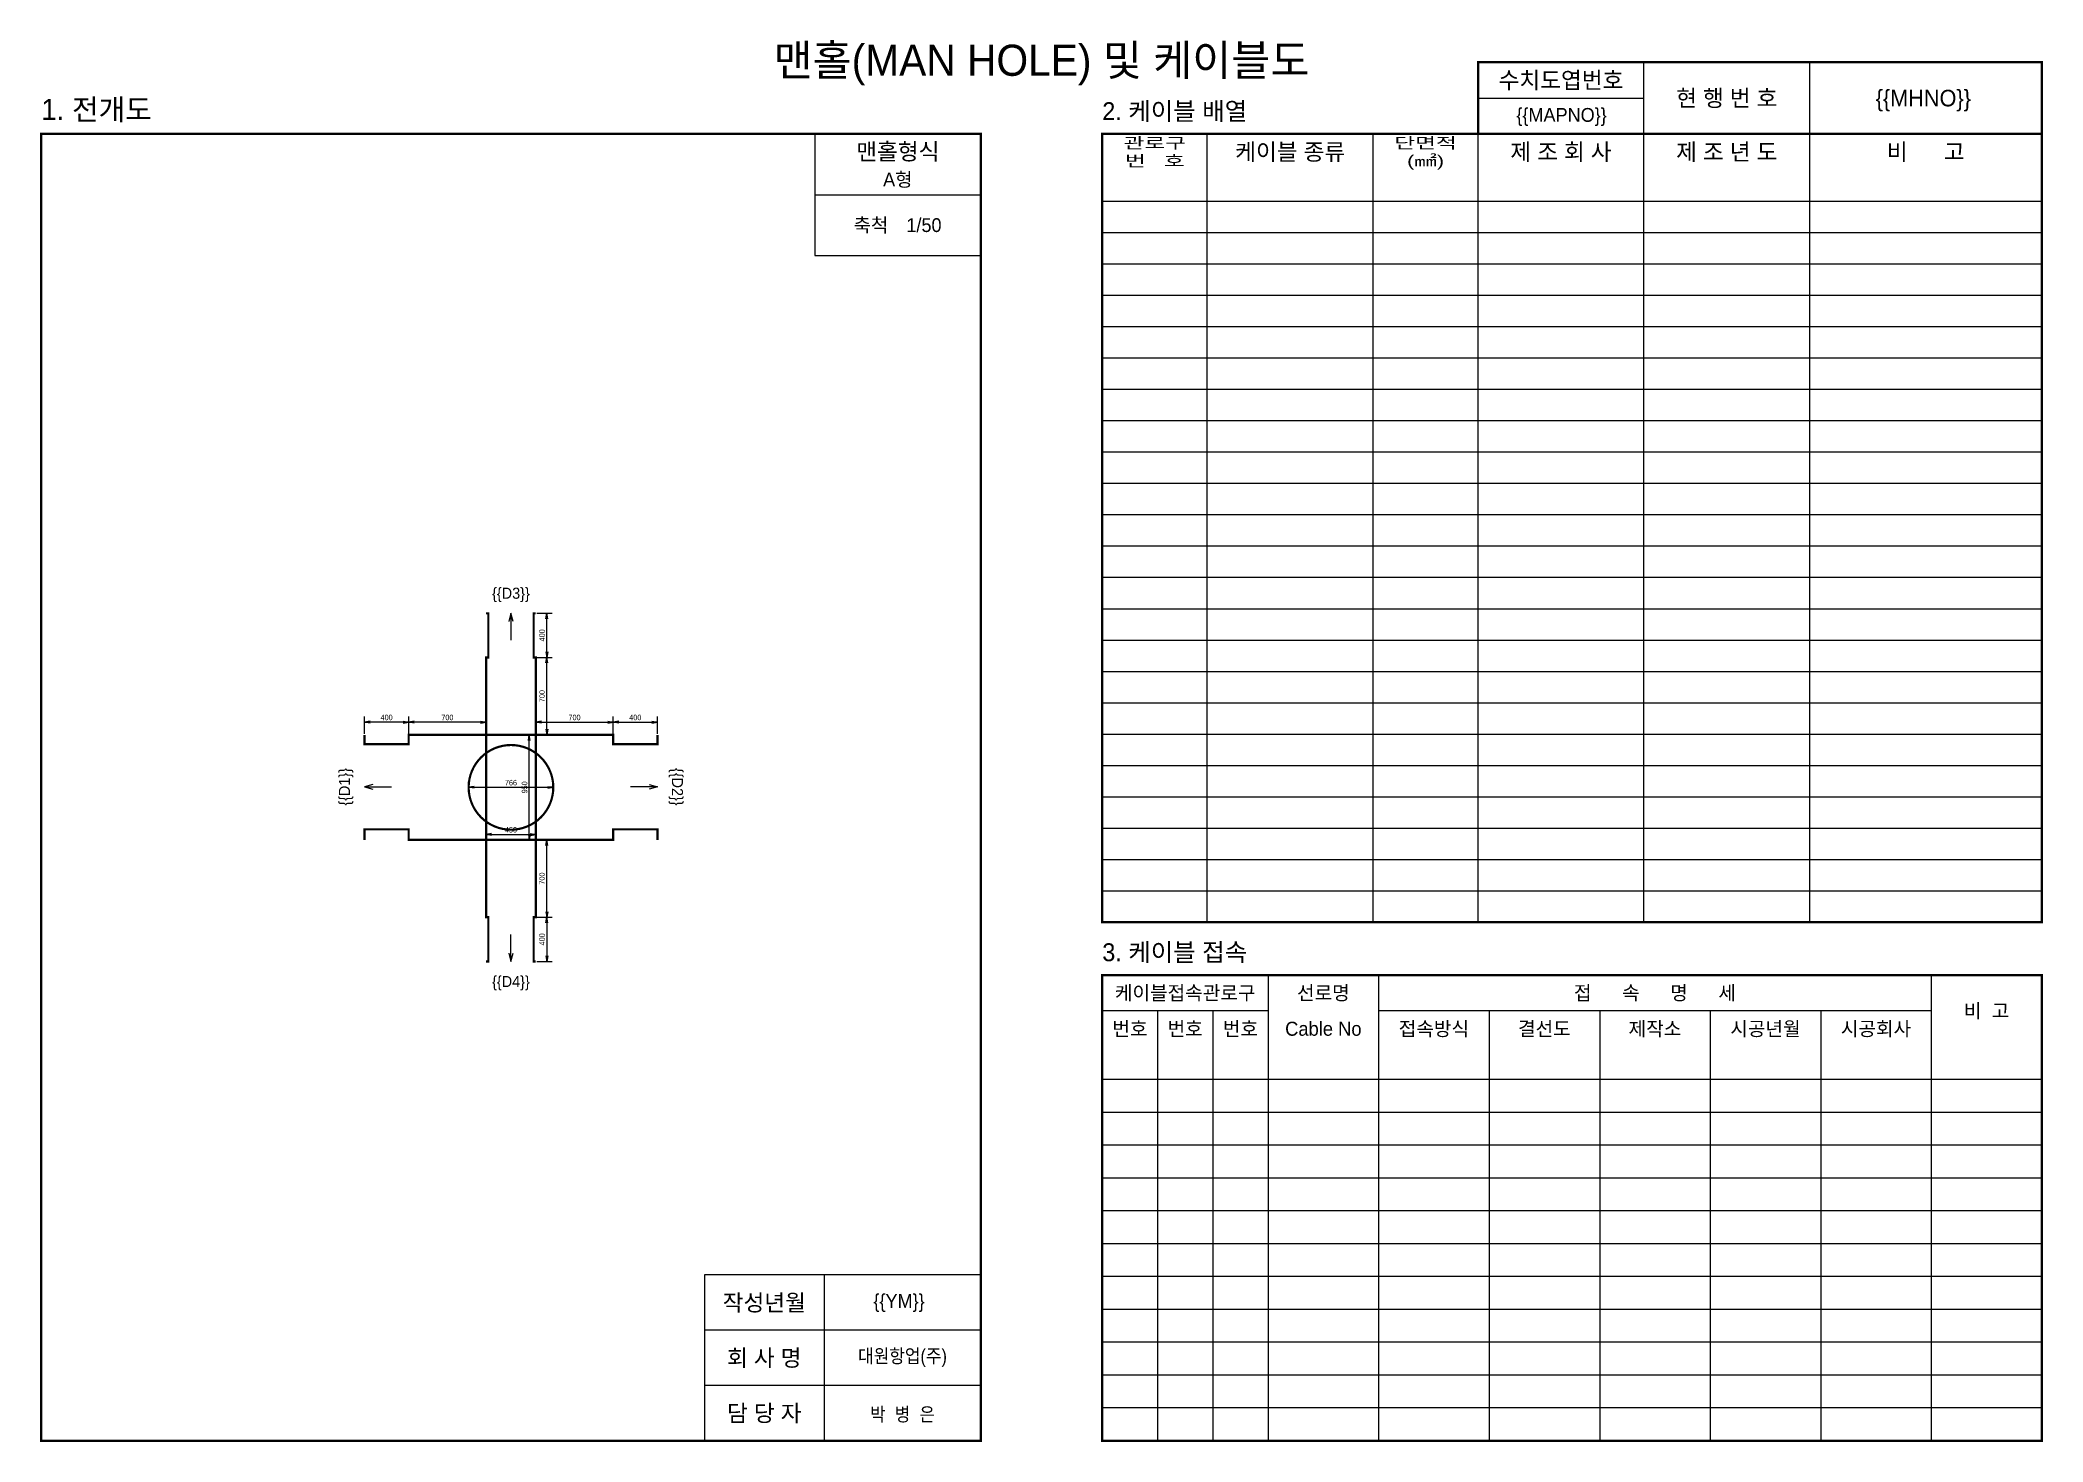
# Model space of a CAD drawing. Extents: x 135919 to 154040, y -156401 to -143717.
import ezdxf
from ezdxf.enums import TextEntityAlignment as Align

# ---------------------------------------------------------------- set-up
doc = ezdxf.new("R2010")
doc.units = 0
doc.header["$LTSCALE"] = 300
doc.linetypes.add('DASHED2', pattern=[0.375, 0.25, -0.125])
for name, color, linetype in [('arrow', 5, 'Continuous'), ('Attr', 7, 'Continuous'), ('con', 7, 'Continuous'), ('Dim', 5, 'Continuous'), ('FORM', 5, 'Continuous'), ('Form_Text', 7, 'Continuous'), ('mh', 7, 'Continuous')]:
    doc.layers.add(name, color=color, linetype=linetype)
doc.styles.add('Attr', font='')
doc.styles.add('DIM', font='')
doc.styles.add('Form_Text', font='')
doc.styles.get('Attr').set_extended_font_data('굴림')
doc.styles.get('DIM').set_extended_font_data('굴림')
doc.styles.get('Form_Text').set_extended_font_data('돋움')
doc.dimstyles.new('hjmh', dxfattribs={"dimscale": 0, "dimtxt": 50, "dimasz": 50, "dimexe": 50, "dimexo": 10, "dimgap": 17, "dimtad": 1, "dimdec": 0, "dimtxsty": 'DIM', "dimblk": 'OPEN', "dimcen": 2.5, "dimclrd": 5, "dimclre": 5, "dimclrt": 5, "dimazin": 3, "dimtfac": 10, "dimtdec": 0, "dimtmove": 2, "dimatfit": 3, "dimldrblk": 'OPEN'})

# ---------------------------------------------------------------- blocks, each defined once
blk = doc.blocks.new('_Open')
at = {"color": 0, "linetype": 'ByBlock', "lineweight": -2}
for p, q in [((-1, 0.17), (0, 0)), ((-1, -0.17), (0, 0)), ((0, 0), (-1, 0))]:
    blk.add_line(p, q, dxfattribs=at)
blk = doc.blocks.new('*D2')
at = {"layer": 'Defpoints', "color": 0, "transparency": 16777216}
for p in [(140405, -150904), (139955, -150953), (140405, -150953)]:
    blk.add_point(p, dxfattribs=at)
at = {"layer": 'Dim', "color": 5, "lineweight": -2, "transparency": 16777216}
for p, q in [((139955, -150943), (139955, -150854)), ((140005, -150904), (140355, -150904)), ((140405, -150943), (140405, -150854))]:
    blk.add_line(p, q, dxfattribs=at)
at = {"layer": 'Dim', "color": 5, "lineweight": -2, "transparency": 16777216, "xscale": 50, "yscale": 50, "zscale": 50, "rotation": 180}
blk.add_blockref('_Open', (139955, -150904), dxfattribs=at)
at = {"layer": 'Dim', "color": 5, "lineweight": -2, "transparency": 16777216, "xscale": 50, "yscale": 50, "zscale": 50}
blk.add_blockref('_Open', (140405, -150904), dxfattribs=at)
at = {"layer": 'Dim', "color": 5, "transparency": 16777216, "insert": (140180, -150862), "char_height": 50, "attachment_point": 5, "style": 'DIM'}
blk.add_mtext('\\A1;450', dxfattribs=at)
blk = doc.blocks.new('*D3')
at = {"layer": 'Defpoints', "color": 0, "transparency": 16777216}
for p in [(140346, -150003), (140415, -150003), (140405, -150953)]:
    blk.add_point(p, dxfattribs=at)
at = {"layer": 'Dim', "color": 5, "lineweight": -2, "transparency": 16777216}
for p, q in [((140405, -150003), (140296, -150003)), ((140346, -150903), (140346, -150053)), ((140395, -150953), (140296, -150953))]:
    blk.add_line(p, q, dxfattribs=at)
at = {"layer": 'Dim', "color": 5, "lineweight": -2, "transparency": 16777216, "xscale": 50, "yscale": 50, "zscale": 50}
for p, rotation in [((140346, -150003), 90), ((140346, -150953), 270)]:
    blk.add_blockref('_Open', p, dxfattribs=dict(at, rotation=rotation))
at = {"layer": 'Dim', "color": 5, "transparency": 16777216, "insert": (140303, -150478), "char_height": 50, "attachment_point": 5, "rotation": 90, "style": 'DIM'}
blk.add_mtext('\\A1;950', dxfattribs=at)
blk = doc.blocks.new('arrow')
at = {"layer": 'Dim', "color": 0}
blk.add_line((-150, 0), (-487, 0), dxfattribs=at)
at = {"layer": 'Dim', "color": 0, "linetype": 'ByBlock'}
for p, q in [((-150, 40), (0, 0)), ((0, 0), (-150, -40)), ((0, 0), (-150, 0))]:
    blk.add_line(p, q, dxfattribs=at)
blk = doc.blocks.new('*D4')
at = {"layer": 'Defpoints', "color": 0, "transparency": 16777216}
for p in [(140405, -150003), (141105, -149888), (141105, -150003)]:
    blk.add_point(p, dxfattribs=at)
at = {"layer": 'Dim', "color": 5, "lineweight": -2, "transparency": 16777216}
for p, q in [((140405, -149993), (140405, -149838)), ((141105, -149993), (141105, -149838)), ((140455, -149888), (141055, -149888))]:
    blk.add_line(p, q, dxfattribs=at)
at = {"layer": 'Dim', "color": 5, "lineweight": -2, "transparency": 16777216, "xscale": 50, "yscale": 50, "zscale": 50, "rotation": 180}
blk.add_blockref('_Open', (140405, -149888), dxfattribs=at)
at = {"layer": 'Dim', "color": 5, "lineweight": -2, "transparency": 16777216, "xscale": 50, "yscale": 50, "zscale": 50}
blk.add_blockref('_Open', (141105, -149888), dxfattribs=at)
at = {"layer": 'Dim', "color": 5, "transparency": 16777216, "insert": (140755, -149846), "char_height": 50, "attachment_point": 5, "style": 'DIM'}
blk.add_mtext('\\A1;700', dxfattribs=at)
blk = doc.blocks.new('*D5')
at = {"layer": 'Defpoints', "color": 0, "transparency": 16777216}
for p in [(141105, -150003), (141505, -149888), (141505, -150003)]:
    blk.add_point(p, dxfattribs=at)
at = {"layer": 'Dim', "color": 5, "lineweight": -2, "transparency": 16777216}
for p, q in [((141105, -149993), (141105, -149838)), ((141505, -149993), (141505, -149838)), ((141155, -149888), (141455, -149888))]:
    blk.add_line(p, q, dxfattribs=at)
at = {"layer": 'Dim', "color": 5, "lineweight": -2, "transparency": 16777216, "xscale": 50, "yscale": 50, "zscale": 50, "rotation": 180}
blk.add_blockref('_Open', (141105, -149888), dxfattribs=at)
at = {"layer": 'Dim', "color": 5, "lineweight": -2, "transparency": 16777216, "xscale": 50, "yscale": 50, "zscale": 50}
blk.add_blockref('_Open', (141505, -149888), dxfattribs=at)
at = {"layer": 'Dim', "color": 5, "transparency": 16777216, "insert": (141305, -149846), "char_height": 50, "attachment_point": 5, "style": 'DIM'}
blk.add_mtext('\\A1;400', dxfattribs=at)
blk = doc.blocks.new('*D6')
at = {"layer": 'Defpoints', "color": 0, "transparency": 16777216}
for p in [(140405, -149303), (140504, -149303), (140405, -150003)]:
    blk.add_point(p, dxfattribs=at)
at = {"layer": 'Dim', "color": 5, "lineweight": -2, "transparency": 16777216}
for p, q in [((140415, -149303), (140554, -149303)), ((140504, -149953), (140504, -149353)), ((140415, -150003), (140554, -150003))]:
    blk.add_line(p, q, dxfattribs=at)
at = {"layer": 'Dim', "color": 5, "lineweight": -2, "transparency": 16777216, "xscale": 50, "yscale": 50, "zscale": 50}
for p, rotation in [((140504, -149303), 90), ((140504, -150003), 270)]:
    blk.add_blockref('_Open', p, dxfattribs=dict(at, rotation=rotation))
at = {"layer": 'Dim', "color": 5, "transparency": 16777216, "insert": (140461, -149653), "char_height": 50, "attachment_point": 5, "rotation": 90, "style": 'DIM'}
blk.add_mtext('\\A1;700', dxfattribs=at)
blk = doc.blocks.new('*D7')
at = {"layer": 'Defpoints', "color": 0, "transparency": 16777216}
for p in [(140405, -148903), (140504, -148903), (140405, -149303)]:
    blk.add_point(p, dxfattribs=at)
at = {"layer": 'Dim', "color": 5, "lineweight": -2, "transparency": 16777216}
for p, q in [((140415, -148903), (140554, -148903)), ((140504, -149253), (140504, -148953)), ((140415, -149303), (140554, -149303))]:
    blk.add_line(p, q, dxfattribs=at)
at = {"layer": 'Dim', "color": 5, "lineweight": -2, "transparency": 16777216, "xscale": 50, "yscale": 50, "zscale": 50}
for p, rotation in [((140504, -148903), 90), ((140504, -149303), 270)]:
    blk.add_blockref('_Open', p, dxfattribs=dict(at, rotation=rotation))
at = {"layer": 'Dim', "color": 5, "transparency": 16777216, "insert": (140461, -149103), "char_height": 50, "attachment_point": 5, "rotation": 90, "style": 'DIM'}
blk.add_mtext('\\A1;400', dxfattribs=at)
blk = doc.blocks.new('*D8')
at = {"layer": 'Defpoints', "color": 0, "transparency": 16777216}
for p in [(139797, -150478), (140563, -150478), (140563, -150478)]:
    blk.add_point(p, dxfattribs=at)
at = {"layer": 'mh', "color": 5, "lineweight": -2, "transparency": 16777216}
for p, q in [((139797, -150468), (139797, -150428)), ((139847, -150478), (140513, -150478)), ((140563, -150468), (140563, -150428))]:
    blk.add_line(p, q, dxfattribs=at)
at = {"layer": 'mh', "color": 5, "lineweight": -2, "transparency": 16777216, "xscale": 50, "yscale": 50, "zscale": 50, "rotation": 180}
blk.add_blockref('_Open', (139797, -150478), dxfattribs=at)
at = {"layer": 'mh', "color": 5, "lineweight": -2, "transparency": 16777216, "xscale": 50, "yscale": 50, "zscale": 50}
blk.add_blockref('_Open', (140563, -150478), dxfattribs=at)
at = {"layer": 'mh', "color": 5, "transparency": 16777216, "insert": (140180, -150436), "char_height": 50, "attachment_point": 5, "style": 'DIM'}
blk.add_mtext('\\A1;766', dxfattribs=at)
blk = doc.blocks.new('*D9')
at = {"layer": 'Defpoints', "color": 0, "transparency": 16777216}
for p in [(138855, -149888), (138855, -150003), (139255, -150003)]:
    blk.add_point(p, dxfattribs=at)
at = {"layer": 'Dim', "color": 5, "lineweight": -2, "transparency": 16777216}
for p, q in [((138855, -149993), (138855, -149838)), ((139255, -149993), (139255, -149838)), ((139205, -149888), (138905, -149888))]:
    blk.add_line(p, q, dxfattribs=at)
at = {"layer": 'Dim', "color": 5, "lineweight": -2, "transparency": 16777216, "xscale": 50, "yscale": 50, "zscale": 50, "rotation": 180}
blk.add_blockref('_Open', (138855, -149888), dxfattribs=at)
at = {"layer": 'Dim', "color": 5, "lineweight": -2, "transparency": 16777216, "xscale": 50, "yscale": 50, "zscale": 50}
blk.add_blockref('_Open', (139255, -149888), dxfattribs=at)
at = {"layer": 'Dim', "color": 5, "transparency": 16777216, "insert": (139055, -149846), "char_height": 50, "attachment_point": 5, "style": 'DIM'}
blk.add_mtext('\\A1;400', dxfattribs=at)
blk = doc.blocks.new('*D10')
at = {"layer": 'Defpoints', "color": 0, "transparency": 16777216}
for p in [(139255, -149888), (139255, -150003), (139955, -150003)]:
    blk.add_point(p, dxfattribs=at)
at = {"layer": 'Dim', "color": 5, "lineweight": -2, "transparency": 16777216}
for p, q in [((139255, -149993), (139255, -149838)), ((139955, -149993), (139955, -149838)), ((139905, -149888), (139305, -149888))]:
    blk.add_line(p, q, dxfattribs=at)
at = {"layer": 'Dim', "color": 5, "lineweight": -2, "transparency": 16777216, "xscale": 50, "yscale": 50, "zscale": 50, "rotation": 180}
blk.add_blockref('_Open', (139255, -149888), dxfattribs=at)
at = {"layer": 'Dim', "color": 5, "lineweight": -2, "transparency": 16777216, "xscale": 50, "yscale": 50, "zscale": 50}
blk.add_blockref('_Open', (139955, -149888), dxfattribs=at)
at = {"layer": 'Dim', "color": 5, "transparency": 16777216, "insert": (139605, -149846), "char_height": 50, "attachment_point": 5, "style": 'DIM'}
blk.add_mtext('\\A1;700', dxfattribs=at)
blk = doc.blocks.new('*D11')
at = {"layer": 'Defpoints', "color": 0, "transparency": 16777216}
for p in [(140405, -151653), (140405, -152053), (140504, -152053)]:
    blk.add_point(p, dxfattribs=at)
at = {"layer": 'Dim', "color": 5, "lineweight": -2, "transparency": 16777216}
for p, q in [((140415, -151653), (140554, -151653)), ((140504, -151703), (140504, -152003)), ((140415, -152053), (140554, -152053))]:
    blk.add_line(p, q, dxfattribs=at)
at = {"layer": 'Dim', "color": 5, "lineweight": -2, "transparency": 16777216, "xscale": 50, "yscale": 50, "zscale": 50}
for p, rotation in [((140504, -151653), 90), ((140504, -152053), 270)]:
    blk.add_blockref('_Open', p, dxfattribs=dict(at, rotation=rotation))
at = {"layer": 'Dim', "color": 5, "transparency": 16777216, "insert": (140461, -151853), "char_height": 50, "attachment_point": 5, "rotation": 90, "style": 'DIM'}
blk.add_mtext('\\A1;400', dxfattribs=at)
blk = doc.blocks.new('*D12')
at = {"layer": 'Defpoints', "color": 0, "transparency": 16777216}
for p in [(140405, -150953), (140504, -150953), (140405, -151653)]:
    blk.add_point(p, dxfattribs=at)
at = {"layer": 'Dim', "color": 5, "lineweight": -2, "transparency": 16777216}
for p, q in [((140415, -150953), (140554, -150953)), ((140504, -151603), (140504, -151003)), ((140415, -151653), (140554, -151653))]:
    blk.add_line(p, q, dxfattribs=at)
at = {"layer": 'Dim', "color": 5, "lineweight": -2, "transparency": 16777216, "xscale": 50, "yscale": 50, "zscale": 50}
for p, rotation in [((140504, -150953), 90), ((140504, -151653), 270)]:
    blk.add_blockref('_Open', p, dxfattribs=dict(at, rotation=rotation))
at = {"layer": 'Dim', "color": 5, "transparency": 16777216, "insert": (140461, -151303), "char_height": 50, "attachment_point": 5, "rotation": 90, "style": 'DIM'}
blk.add_mtext('\\A1;700', dxfattribs=at)

msp = doc.modelspace()

# ---------------------------------------------------------------- linework, layer by layer
at = {"layer": 'con', "lineweight": 0, "const_width": 20}
for points in [[(139954.9, -150003.2), (139954.9, -149303.2), (139974.9, -149303.2), (139974.9, -148903.2), (139954.9, -148903.2)], [(140404.9, -150003.2), (140404.9, -149303.2), (140384.9, -149303.2), (140384.9, -148903.2), (140404.9, -148903.2)], [(139954.9, -150003.2), (139254.9, -150003.2), (139254.9, -150088.3), (138854.9, -150088.3), (138854.9, -150003.2)], [(141504.9, -150003.2), (141504.9, -150088.3), (141104.9, -150088.3), (141104.9, -150003.2), (140404.9, -150003.2)], [(139954.9, -150953.2), (139254.9, -150953.2), (139254.9, -150858.3), (138854.9, -150858.3), (138854.9, -150953.2)], [(139954.9, -150953.2), (139954.9, -151653.2), (139974.9, -151653.2), (139974.9, -152053.2), (139954.9, -152053.2)], [(140404.9, -150953.2), (140404.9, -151653.2), (140384.9, -151653.2), (140384.9, -152053.2), (140404.9, -152053.2)], [(140404.9, -150953.2), (141104.9, -150953.2), (141104.9, -150858.3), (141504.9, -150858.3), (141504.9, -150953.2)]]:
    msp.add_lwpolyline(points, dxfattribs=at)
msp.add_lwpolyline([(139954.9, -150003.2), (139954.9, -150953.2), (140404.9, -150953.2), (140404.9, -150003.2)], close=True, dxfattribs=at)
at = {"layer": 'FORM', "linetype": 'Continuous'}
for points, const_width in [([(148929.9, -144566.2), (148929.9, -143917.9), (150429.9, -143917.9), (154029.9, -143917.9), (154029.9, -144566.2)], 20.8), ([(135929.9, -144566.2), (144429.9, -144566.2), (144429.9, -156390.2), (135929.9, -156390.2), (135929.9, -144566.2)], 20.8), ([(154029.9, -151697.7), (145529.9, -151697.7), (145529.9, -144566.2), (154029.9, -144566.2), (154029.9, -151697.7)], 20.8), ([(145529.9, -144890.4), (154029.9, -144890.4)], 0.0833), ([(145529.9, -156390.2), (154029.9, -156390.2), (154029.9, -152176.1), (145529.9, -152176.1), (145529.9, -156390.2)], 20.8), ([(154029.9, -152824.4), (145529.9, -152824.4)], 0.0833)]:
    msp.add_lwpolyline(points, dxfattribs=dict(at, const_width=const_width))
for points in [[(150429.9, -151697.7), (150429.9, -143917.9)], [(151929.9, -151697.7), (151929.9, -143917.9)], [(148929.9, -144242.1), (150429.9, -144242.1)], [(142929.9, -144566.2), (142929.9, -145116.2), (142929.9, -145666.2), (144429.9, -145666.2)], [(146479.9, -151697.7), (146479.9, -144566.2)], [(147979.9, -151697.7), (147979.9, -144566.2)], [(148929.9, -151697.7), (148929.9, -144566.2)], [(142929.9, -145116.2), (144429.9, -145116.2)], [(145529.9, -145174.2), (154029.9, -145174.2)], [(145529.9, -145457.9), (154029.9, -145457.9)], [(145529.9, -145741.5), (154029.9, -145741.5)], [(145529.9, -146025.2), (154029.9, -146025.2)], [(145529.9, -146308.8), (154029.9, -146308.8)], [(145529.9, -146592.5), (154029.9, -146592.5)], [(145529.9, -146876.1), (154029.9, -146876.1)], [(145529.9, -147159.7), (154029.9, -147159.7)], [(145529.9, -147443.4), (154029.9, -147443.4)], [(145529.9, -147727), (154029.9, -147727)], [(145529.9, -148010.7), (154029.9, -148010.7)], [(145529.9, -148294.3), (154029.9, -148294.3)], [(145529.9, -148578), (154029.9, -148578)], [(145529.9, -148861.6), (154029.9, -148861.6)], [(145529.9, -149145.3), (154029.9, -149145.3)], [(145529.9, -149428.9), (154029.9, -149428.9)], [(145529.9, -149712.6), (154029.9, -149712.6)], [(145529.9, -149996.2), (154029.9, -149996.2)], [(145529.9, -150279.8), (154029.9, -150279.8)], [(145529.9, -150563.5), (154029.9, -150563.5)], [(145529.9, -150847.1), (154029.9, -150847.1)], [(145529.9, -151130.8), (154029.9, -151130.8)], [(145529.9, -151414.4), (154029.9, -151414.4)], [(147029.9, -152176.1), (147029.9, -156390.2)], [(148029.9, -152176.1), (148029.9, -156390.2)], [(153029.9, -152176.1), (153029.9, -156390.2)], [(147029.9, -152500.2), (145529.9, -152500.2)], [(146029.9, -152500.2), (146029.9, -156390.2)], [(146529.9, -152500.2), (146529.9, -156390.2)], [(153029.9, -152500.2), (148029.9, -152500.2)], [(149029.9, -152500.2), (149029.9, -156390.2)], [(150029.9, -152500.2), (150029.9, -156390.2)], [(151029.9, -152500.2), (151029.9, -156390.2)], [(152029.9, -152500.2), (152029.9, -156390.2)], [(154029.9, -153121.7), (145529.9, -153121.7)], [(154029.9, -153418.9), (145529.9, -153418.9)], [(154029.9, -153716.1), (145529.9, -153716.1)], [(154029.9, -154013.2), (145529.9, -154013.2)], [(154029.9, -154310.4), (145529.9, -154310.4)], [(154029.9, -154607.6), (145529.9, -154607.6)], [(144429.9, -154890.2), (141929.9, -154890.2), (141929.9, -156390.2)], [(154029.9, -154904.7), (145529.9, -154904.7)], [(154029.9, -155201.9), (145529.9, -155201.9)], [(144429.9, -155390.2), (141929.9, -155390.2)], [(154029.9, -155499.1), (145529.9, -155499.1)], [(154029.9, -155796.2), (145529.9, -155796.2)], [(144429.9, -155890.2), (141929.9, -155890.2)], [(154029.9, -156093.4), (145529.9, -156093.4)]]:
    msp.add_lwpolyline(points, dxfattribs=at)
at = {"layer": 'FORM'}
msp.add_lwpolyline([(143014.1, -154890.2), (143014.1, -156390.2)], dxfattribs=at)
at = {"layer": 'mh', "linetype": 'DASHED2', "lineweight": 0, "const_width": 19.7}
msp.add_lwpolyline([(140562.9, -150478.2, 1), (139796.9, -150478.2, 1), (140562.9, -150478.2, 1)], format="xyb", dxfattribs=at)

# ---------------------------------------------------------------- block references
at = {"layer": 'arrow', "xscale": -0.5, "yscale": 0.5, "zscale": 0.5}
for p, rotation in [((140179.9, -148903.2), 270), ((140179.9, -152053.2), 90)]:
    msp.add_blockref('arrow', p, dxfattribs=dict(at, rotation=rotation))
at = {"layer": 'arrow', "yscale": 0.5, "zscale": 0.5}
for p, xscale in [((138854.9, -150473.3), -0.5), ((141504.9, -150473.3), 0.5)]:
    msp.add_blockref('arrow', p, dxfattribs=dict(at, xscale=xscale))

# ---------------------------------------------------------------- texts
at = {"layer": 'Attr'}
for s, height, style, p in [('{{MHNO}}', 150, 'Attr', (152957.9, -144242.1)), ('{{MAPNO}}', 125, 'Attr', (149685.1, -144394.3)), ('A형', 125, 'Attr', (143679.9, -144978.7)), ('1/50', 125, 'Attr', (143916.4, -145391.2)), ('{{D3}}', 100, 'DIM', (140179.9, -148721.7)), ('{{D4}}', 100, 'DIM', (140179.9, -152234.8)), ('{{YM}}', 125, 'Attr', (143691.1, -155125))]:
    msp.add_text(s, height=height, dxfattribs=dict(at, style=style)).set_placement(p, align=Align.MIDDLE_CENTER)
at = {"layer": 'Attr', "style": 'DIM'}
for s, rotation, p in [('{{D1}}', 90, (138673.3, -150473.3)), ('{{D2}}', 270, (141686.5, -150473.3))]:
    msp.add_text(s, height=100, rotation=rotation, dxfattribs=at).set_placement(p, align=Align.MIDDLE_CENTER)
at = {"layer": 'Attr', "style": 'Attr', "width": 0.9}
for s, p in [('대원항업(주)', (143722.3, -155623)), ('박  병  은', (143722.3, -156150))]:
    msp.add_text(s, height=125, dxfattribs=at).set_placement(p, align=Align.MIDDLE_CENTER)
at = {"layer": 'Form_Text', "style": 'Form_Text'}
for s, height, p in [('맨홀(MAN HOLE) 및 케이블도', 281.637, (144979.9, -143899.6)), ('수치도엽번호', 150, (149679.9, -144080)), ('현 행 번 호', 150, (151179.9, -144242.1)), ('맨홀형식', 150, (143679.9, -144725.9)), ('케이블 종류', 150, (147229.9, -144728.3)), ('제 조 회 사', 150, (149679.9, -144728.3)), ('제 조 년 도', 150, (151179.9, -144728.3)), ('비      고', 150, (152979.9, -144728.3)), ('축척', 125, (143436.5, -145391.2)), ('작성년월', 150, (142472, -155140.2)), ('회 사 명', 150, (142472, -155640.2)), ('담 당 자', 150, (142472, -156140.2))]:
    msp.add_text(s, height=height, dxfattribs=at).set_placement(p, align=Align.MIDDLE_CENTER)
for s, height, p in [('1. 전개도', 191.67, (135929.9, -144441.2)), ('2. 케이블 배열', 161.94, (145529.9, -144441.2)), ('3. 케이블 접속', 161.94, (145529.9, -152051.1))]:
    msp.add_text(s, height=height, dxfattribs=at).set_placement(p)
at = {"layer": 'Form_Text', "style": 'Form_Text', "width": 1.5}
for s, p in [('관로구', (146004.9, -144647.3)), ('단면적', (148454.9, -144647.3)), ('번   호', (146004.9, -144809.4)), ('(㎟)', (148454.9, -144809.4))]:
    msp.add_text(s, height=100, dxfattribs=at).set_placement(p, align=Align.MIDDLE_CENTER)
at = {"layer": 'Form_Text', "linetype": 'Continuous', "style": 'Attr'}
for s, height, p in [('케이블접속관로구', 126.74, (146279.9, -152338.2)), ('선로명', 126.74, (147529.9, -152338.2)), ('접      속      명      세', 126.736, (150529.9, -152338.2)), ('비  고', 126.74, (153529.9, -152500.2)), ('번호', 126.74, (145779.9, -152662.3)), ('번호', 126.74, (146279.9, -152662.3)), ('번호', 126.74, (146779.9, -152662.3)), ('Cable No', 126.74, (147529.9, -152662.3)), ('접속방식', 126.74, (148529.9, -152662.3)), ('결선도', 126.74, (149529.9, -152662.3)), ('제작소', 126.74, (150529.9, -152662.3)), ('시공년월', 126.74, (151529.9, -152662.3)), ('시공회사', 126.74, (152529.9, -152662.3))]:
    msp.add_text(s, height=height, dxfattribs=at).set_placement(p, align=Align.MIDDLE_CENTER)

# ---------------------------------------------------------------- dimensions: what is measured, and where the dimension line sits
at = {"layer": 'Dim'}
for p1, p2, distance, picture, middle in [((140404.9, -149303.2), (140404.9, -148903.2), -99.2, '*D7', (140461.5, -149103.2)), ((140404.9, -150003.2), (140404.9, -149303.2), -99.2, '*D6', (140461.5, -149653.2)), ((139254.9, -150003.2), (138854.9, -150003.2), -114.8, '*D9', (139054.9, -149845.7)), ((139954.9, -150003.2), (139254.9, -150003.2), -114.8, '*D10', (139604.9, -149845.7)), ((140404.9, -150003.2), (141104.9, -150003.2), 114.8, '*D4', (140754.9, -149845.7)), ((141104.9, -150003.2), (141504.9, -150003.2), 114.8, '*D5', (141304.9, -149845.7)), ((140404.9, -151653.2), (140404.9, -150953.2), -99.2, '*D12', (140461.5, -151303.2)), ((140404.9, -151653.2), (140404.9, -152053.2), 99.2, '*D11', (140461.5, -151853.2))]:
    dim = msp.add_aligned_dim(p1=p1, p2=p2, distance=distance, dimstyle='hjmh', override={"dimscale": 1}, dxfattribs=at)
    dim.commit()
    dim.dimension.update_dxf_attribs({"geometry": picture, "text_midpoint": middle})
for base, p1, p2, angle, picture, middle in [((140346.1, -150003.2), (140404.9, -150953.2), (140414.9, -150003.2), 90, '*D3', (140303.4, -150478.2)), ((140404.9, -150904.2), (139954.9, -150953.2), (140404.9, -150953.2), 180, '*D2', (140179.9, -150861.6))]:
    dim = msp.add_linear_dim(base=base, p1=p1, p2=p2, angle=angle, dimstyle='hjmh', override={"dimscale": 1}, dxfattribs=at)
    dim.commit()
    dim.dimension.update_dxf_attribs({"geometry": picture, "text_midpoint": middle})
at = {"layer": 'mh', "color": 1}
dim = msp.add_aligned_dim(p1=(139796.9, -150478.2), p2=(140562.9, -150478.2), distance=0, dimstyle='hjmh', override={"dimscale": 1}, dxfattribs=at)
dim.commit()
dim.dimension.update_dxf_attribs({"geometry": '*D8', "text_midpoint": (140179.9, -150435.6)})

doc.saveas('drawing.dxf')
